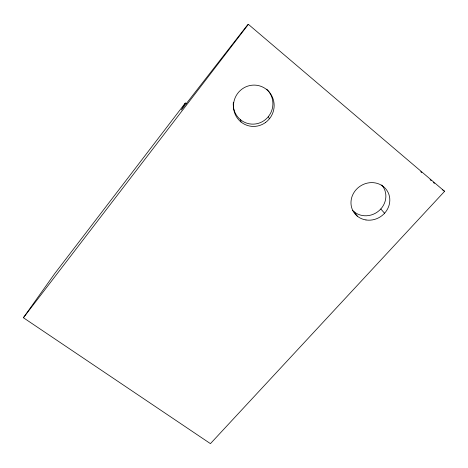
<?xml version="1.0" encoding="UTF-8"?>
<svg xmlns="http://www.w3.org/2000/svg" width="468" height="468" viewBox="0 0 468 468"><rect width="100%" height="100%" fill="white"/><g stroke="black" fill="none" stroke-linecap="round" stroke-linejoin="round"><path stroke-width="0.7" d="M185.31 103.024L181.327 109.998L247.777 24.611L248.397 24.359L444.6 191.324L210.442 443.641L23.4 317.737L54.768 273.534L185.31 103.024L186.451 103.937M23.4 317.737L248.397 24.359M442.254 189.645L444.6 191.324M420.697 171.703L421.808 172.651M430.098 179.706L431.186 180.63M433.356 182.473L434.439 183.397M380.794 208.98L384.591 213.232M354.177 211.852L357.324 216.163M268.316 116.678L269.428 118.784M240.587 119.814L240.997 121.996M266.719 89.166A20.212 19.791 -70.9 0 1 260.091 122.745A20.212 19.791 -70.9 0 1 233.316 102.457M381.759 185.006A19.369 17.954 -32.9 0 1 379.092 210.659A19.369 17.954 -32.9 0 1 352.696 210.495M265.584 122.452A20.715 20.294 -69.8 0 0 262.279 86.861A20.715 20.294 -69.8 0 0 233.55 107.979A20.715 20.294 -69.8 0 0 265.584 122.452M365.976 219.96A19.849 18.351 -32.5 0 0 388.99 194.694A19.849 18.351 -32.5 0 0 356.224 189.552A19.849 18.351 -32.5 0 0 365.976 219.96"/></g></svg>
